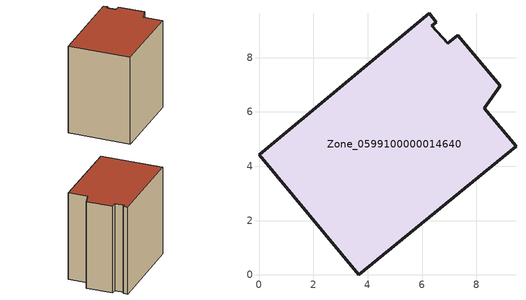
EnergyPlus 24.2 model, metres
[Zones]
Zone_0599100000014640
 floor ground (C_G): 0,4.42 6.26,9.64 6.52,9.3 6.36,9.17 6.94,8.52 7.31,8.82 8.88,6.96 8.3,6.13 9.46,4.73 3.67,0 z0
 wall outside (C_F): 3.67,0 9.46,4.73 8.3,6.13 8.88,6.96 7.31,8.82 6.94,8.52 6.36,9.17 6.52,9.3 6.26,9.64 0,4.42 3.67,0 z0:8.41
 roof outside (C_R): 6.26,9.64 0,4.42 3.67,0 9.46,4.73 8.3,6.13 8.88,6.96 7.31,8.82 6.94,8.52 6.36,9.17 6.52,9.3 z8.41
[BUILDING]
Pand.0599100000014640: North Axis=0; Terrain=City; Loads Convergence Tolerance Value=0.04; Temperature Convergence Tolerance Value=0.4; Solar Distribution=FullExterior; Maximum Number of Warmup Days=25; Minimum Number of Warmup Days=1
[Site:Location]
Rotterdam.The.Hague.AP_ZH_NLD Design_Conditions: Latitude=51.96; Longitude=4.45; Time Zone=1; Elevation=-4.5
[SITE:GROUNDTEMPERATURE:BUILDINGSURFACE]
18, 18, 18, 18, 18, 18, 18, 18, 18, 18, 18, 18
[MATERIAL] Thermal Absorptance=0.9; Solar Absorptance=0.7; Visible Absorptance=0.7
Name | Roughness | Thickness | Conductivity | Density | Specific Heat
G.TC.1946-1964 | MediumSmooth | 0.15 | 1 | 540 | 1210
F.TC.1946-1964 | Rough | 0.3 | 0.857143 | 1920 | 840
R.TC.1946-1964 | MediumRough | 0.2 | 0.235294 | 1500 | 1000
[CONSTRUCTION]
C_G: G.TC.1946-1964
C_F: F.TC.1946-1964
C_R: R.TC.1946-1964
[ZONE]
Zone_0599100000014640: Type=1; Multiplier=1; Ceiling Height=Autocalculate; Volume=Autocalculate; Floor Area=autocalculate; Part of Total Floor Area=Yes
[ZONEINFILTRATION:DESIGNFLOWRATE]
Infil_Zone_0599100000014640: Zone or ZoneList or Space or SpaceList=Zone_0599100000014640; Schedule=AlwaysOn; Design Flow Rate Calculation Method=Flow/Area; Flow Rate per Floor Area=0.003; Constant Term Coefficient=1; Temperature Term Coefficient=0; Velocity Term Coefficient=0; Velocity Squared Term Coefficient=0
[HVACTEMPLATE:ZONE:IDEALLOADSAIRSYSTEM]
Zone_0599100000014640: Maximum Heating Supply Air Temperature=50; Minimum Cooling Supply Air Temperature=13; Maximum Heating Supply Air Humidity Ratio=0.0156; Minimum Cooling Supply Air Humidity Ratio=0.0077; Heating Limit=NoLimit; Cooling Limit=NoLimit; Dehumidification Control Type=ConstantSensibleHeatRatio; Cooling Sensible Heat Ratio=0.7; Dehumidification Setpoint=60; Humidification Control Type=None; Humidification Setpoint=30; Outdoor Air Method=None; Outdoor Air Flow Rate per Person=0.00944; Outdoor Air Flow Rate per Zone Floor Area=0; Outdoor Air Flow Rate per Zone=0; Demand Controlled Ventilation Type=None; Outdoor Air Economizer Type=NoEconomizer; Heat Recovery Type=None; Sensible Heat Recovery Effectiveness=0.7; Latent Heat Recovery Effectiveness=0.65
[ZONECONTROL:THERMOSTAT]
ThermostatControl_Zone_0599100000014640: Zone or ZoneList=Zone_0599100000014640; Control Type Schedule=DualSetpointControlType; Control 1=Thermostat_Zone_0599100000014640; Temperature Difference Between Cutout And Setpoint=0
[THERMOSTATSETPOINT:DUALSETPOINT]
Thermostat_Zone_0599100000014640: Heating Setpoint Temperature Schedule=HeatingSetpoint_Zone_0599100000014640; Cooling Setpoint Temperature Schedule=CoolingSetpoint_Zone_0599100000014640
[SCHEDULE:COMPACT]
HeatingSetpoint_Zone_0599100000014640: Through: 12/31, For: AllDays, Until: 24:00, 21
CoolingSetpoint_Zone_0599100000014640: Through: 12/31, For: AllDays, Until: 24:00, 24
DualSetpointControlType: Through: 12/31, For: AllDays, Until: 24:00, 4
AlwaysOn: Through: 12/31, For: AllDays, Until: 24:00, 1
